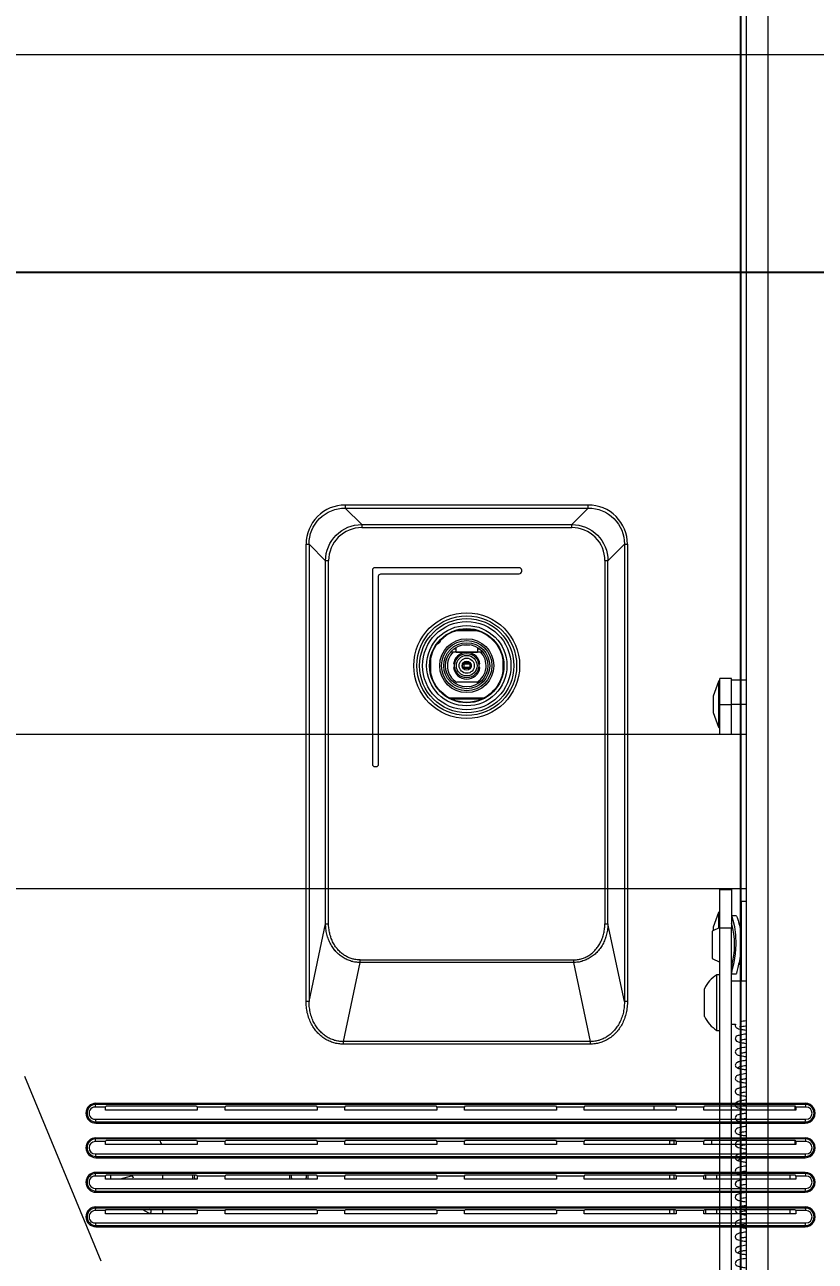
# Model space of a CAD drawing. Header units: millimetres. Extents: x -71336 to -35435, y -26189 to 22712.
# Drawn here: x -69104.1 to -68973.7, y -17476.9 to -17272.8 of the extents above; entities that cross this region are included whole.
import ezdxf

# ---------------------------------------------------------------- set-up
doc = ezdxf.new("R2010")
doc.units = ezdxf.units.MM
doc.layers.add('SC - Dimensions', color=1, linetype='Continuous')
doc.layers.add('SC - Equipment', color=7, linetype='Continuous', lineweight=13)
doc.layers.add('SC - Xlines', color=252, linetype='Continuous', plot=False)
doc.styles.get("Standard").update_dxf_attribs({"font": 'arial.ttf', "height": 35})
doc.dimstyles.new('MJC', dxfattribs={"dimscale": 25, "dimtxt": 35, "dimasz": 1, "dimexe": 0.25, "dimexo": 0.25, "dimgap": 0.25, "dimtad": 1, "dimdec": 0, "dimzin": 0, "dimdsep": 46, "dimtxsty": 'Standard', "dimcen": 0.09, "dimclrd": 1, "dimclre": 1, "dimclrt": 7, "dimadec": 0, "dimazin": 0, "dimtfac": 1, "dimtdec": 0, "dimtofl": 0, "dimtmove": 0, "dimatfit": 3, "dimfxl": 1, "dimtolj": 1, "dimtzin": 0, "dimarcsym": 0})

# ---------------------------------------------------------------- blocks, each defined once
blk = doc.blocks.new('SONY FW-49XE8001 - BACK')
at = {"layer": 'SC - Equipment', "color": 251, "true_color": 0x636466, "transparency": 33554495}
for points in [[(479.11, 98.19, -0.277173), (458.8, 137.87), (458.8, 298.25), (-459.11, 298.25)], [(-170.21, 194.39), (-170.21, 194.57, -0.413896), (-170.01, 194.77), (-166.9, 194.77, -0.414648), (-166.71, 194.57), (-166.71, 194.39)], [(-228.08, 124.59), (-229.76, 124.59, 1.000016), (-229.76, 122.56), (-112.49, 122.56, 0.999969), (-112.49, 124.59), (-114.16, 124.59)], [(-228.08, 118.89), (-229.76, 118.89, 0.999984), (-229.76, 116.86), (-112.49, 116.86, 0.999915), (-112.49, 118.89), (-114.16, 118.89)], [(-228.08, 113.19), (-229.76, 113.19, 1.000027), (-229.76, 111.16), (-112.49, 111.16, 0.999958), (-112.49, 113.19), (-114.16, 113.19)], [(-223.51, 112.68, 0.761543), (-223.8, 113.18), (-225.65, 112.69)], [(-228.08, 107.49), (-229.76, 107.49, 1.000018), (-229.76, 105.46), (-112.49, 105.46, 0.999915), (-112.49, 107.49), (-114.16, 107.49)], [(-221.93, 107.7), (-220.94, 107.13, 0.999757), (-220.64, 107.64), (-220.73, 107.7)]]:
    blk.add_lwpolyline(points, format="xyb", dxfattribs=at)
for points in [[(-142.44, 217.48), (-142.44, 142), (-145.17, 154.83), (-145.17, 154.68), (-145.18, 154.45), (-145.2, 154.23), (-145.22, 154), (-145.25, 153.78), (-145.29, 153.56), (-145.33, 153.34), (-145.38, 153.12), (-145.43, 152.91), (-145.49, 152.7), (-145.56, 152.49), (-145.58, 152.43), (-145.66, 152.22), (-145.74, 152.02), (-145.83, 151.83), (-145.92, 151.64), (-146.02, 151.45), (-146.12, 151.27), (-146.23, 151.09), (-146.35, 150.92), (-146.46, 150.75), (-146.59, 150.59), (-146.71, 150.43), (-146.73, 150.41), (-146.86, 150.26), (-147, 150.11), (-147.14, 149.97), (-147.29, 149.83), (-147.44, 149.7), (-147.59, 149.58), (-147.75, 149.46), (-147.91, 149.35), (-148.07, 149.25), (-148.24, 149.15), (-148.4, 149.05), (-148.57, 148.97), (-148.74, 148.89), (-148.92, 148.82), (-149.1, 148.75), (-149.28, 148.69), (-149.46, 148.63), (-149.65, 148.58), (-149.74, 148.56), (-149.93, 148.52), (-150.12, 148.49), (-150.31, 148.47), (-150.49, 148.45), (-150.68, 148.44), (-150.87, 148.43), (-186.04, 148.43), (-186.23, 148.44), (-186.42, 148.45), (-186.6, 148.47), (-186.79, 148.49), (-186.98, 148.52), (-187.17, 148.56), (-187.26, 148.58), (-187.45, 148.63), (-187.63, 148.69), (-187.81, 148.75), (-187.99, 148.82), (-188.17, 148.89), (-188.34, 148.97), (-188.51, 149.05), (-188.67, 149.15), (-188.84, 149.25), (-189, 149.35), (-189.16, 149.46), (-189.32, 149.58), (-189.47, 149.7), (-189.62, 149.83), (-189.77, 149.97), (-189.91, 150.11), (-190.05, 150.26), (-190.18, 150.41), (-190.2, 150.43), (-190.32, 150.59), (-190.45, 150.75), (-190.56, 150.92), (-190.68, 151.09), (-190.79, 151.27), (-190.89, 151.45), (-190.99, 151.64), (-191.08, 151.83), (-191.17, 152.02), (-191.25, 152.22), (-191.33, 152.43), (-191.35, 152.49), (-191.42, 152.7), (-191.48, 152.91), (-191.53, 153.12), (-191.58, 153.34), (-191.63, 153.56), (-191.66, 153.78), (-191.69, 154), (-191.71, 154.23), (-191.73, 154.45), (-191.74, 154.68), (-191.74, 154.83), (-191.24, 154.83), (-191.24, 214.75), (-191.74, 214.75), (-194.47, 217.48), (-194.47, 142), (-194.96, 142), (-194.96, 217.48), (-194.47, 217.48, -0.41702), (-188.51, 223.44), (-148.4, 223.44, -0.417012)], [(-145.17, 214.75), (-145.67, 214.75), (-145.67, 154.83), (-145.17, 154.83), (-145.17, 214.75), (-142.44, 217.48), (-141.95, 217.48), (-141.95, 142), (-142.44, 142), (-142.44, 141.9), (-142.45, 141.67), (-142.46, 141.43), (-142.48, 141.19), (-142.5, 140.96), (-142.54, 140.73), (-142.58, 140.5), (-142.62, 140.27), (-142.67, 140.05), (-142.73, 139.83), (-142.8, 139.61), (-142.82, 139.56), (-142.89, 139.35), (-142.97, 139.14), (-143.05, 138.93), (-143.14, 138.73), (-143.23, 138.54), (-143.33, 138.35), (-143.44, 138.16), (-143.55, 137.99), (-143.67, 137.81), (-143.79, 137.64), (-143.91, 137.48), (-143.95, 137.42), (-144.09, 137.27), (-144.22, 137.12), (-144.36, 136.97), (-144.5, 136.83), (-144.65, 136.7), (-144.8, 136.57), (-144.96, 136.45), (-145.11, 136.33), (-145.27, 136.22), (-145.43, 136.12), (-145.59, 136.03), (-145.76, 135.94), (-145.93, 135.86), (-146.1, 135.78), (-146.28, 135.72), (-146.46, 135.65), (-146.64, 135.59), (-146.79, 135.55), (-146.98, 135.51), (-147.17, 135.47), (-147.35, 135.44), (-147.54, 135.41), (-147.73, 135.4), (-147.91, 135.39), (-148.1, 135.39), (-188.81, 135.39), (-189, 135.39), (-189.18, 135.4), (-189.37, 135.41), (-189.56, 135.44), (-189.74, 135.47), (-189.93, 135.51), (-190.12, 135.55), (-190.27, 135.59), (-190.45, 135.65), (-190.63, 135.71), (-190.81, 135.78), (-190.98, 135.86), (-191.15, 135.94), (-191.32, 136.03), (-191.48, 136.12), (-191.64, 136.22), (-191.8, 136.33), (-191.95, 136.45), (-192.11, 136.57), (-192.26, 136.7), (-192.41, 136.83), (-192.55, 136.97), (-192.69, 137.12), (-192.82, 137.27), (-192.96, 137.42), (-193, 137.48), (-193.12, 137.64), (-193.24, 137.81), (-193.36, 137.99), (-193.47, 138.16), (-193.58, 138.35), (-193.68, 138.54), (-193.77, 138.73), (-193.86, 138.93), (-193.94, 139.14), (-194.02, 139.35), (-194.09, 139.56), (-194.11, 139.61), (-194.18, 139.83), (-194.24, 140.05), (-194.29, 140.27), (-194.33, 140.5), (-194.37, 140.73), (-194.41, 140.96), (-194.43, 141.19), (-194.45, 141.43), (-194.46, 141.67), (-194.47, 141.9), (-194.47, 142), (-191.74, 154.83), (-191.74, 214.75, -0.414961), (-185.78, 220.71), (-151.13, 220.71, -0.414982)], [(-183.01, 181.18), (-183.01, 212.18, -0.414152), (-182.61, 212.58), (-159.79, 212.58, 0.414318), (-159.39, 212.98), (-159.39, 213.18, 0.414318), (-159.79, 213.58), (-183.61, 213.58, 0.414208), (-184.01, 213.18), (-184.01, 181.18, 0.414199), (-183.61, 180.78), (-183.41, 180.78, 0.414309)], [(-112.61, 125.02), (-229.64, 125.02, 0.999457), (-229.64, 122.13), (-112.61, 122.13, 0.999582)], [(-112.61, 119.32), (-229.64, 119.32, 0.999457), (-229.64, 116.43), (-112.61, 116.43, 0.999582)], [(-112.61, 113.62), (-229.64, 113.62, 0.99948), (-229.64, 110.73), (-112.61, 110.73, 0.999605)], [(-112.61, 107.92), (-229.64, 107.92, 0.999457), (-229.64, 105.03), (-112.61, 105.03, 0.999582)]]:
    blk.add_lwpolyline(points, format="xyb", close=True, dxfattribs=at)
for points in [[(-148.4, 223.44), (-148.4, 223.93), (-188.51, 223.93), (-188.51, 223.44), (-185.78, 220.71), (-185.78, 220.21), (-151.13, 220.21), (-151.13, 220.71)], [(-213.06, 124.8), (-212.91, 124.59), (-212.91, 124.09), (-228.08, 124.09), (-228.08, 124.59), (-227.93, 124.8)], [(-193.31, 124.8), (-193.16, 124.59), (-193.16, 124.09), (-208.33, 124.09), (-208.33, 124.59), (-208.18, 124.8)], [(-173.56, 124.8), (-173.41, 124.59), (-173.41, 124.09), (-188.58, 124.09), (-188.58, 124.59), (-188.43, 124.8)], [(-153.81, 124.8), (-153.66, 124.59), (-153.66, 124.09), (-168.83, 124.09), (-168.83, 124.59), (-168.68, 124.8)], [(-134.06, 124.8), (-133.91, 124.59), (-133.91, 124.09), (-149.08, 124.09), (-149.08, 124.59), (-148.93, 124.8)], [(-114.31, 124.8), (-114.16, 124.59), (-114.16, 124.09), (-129.33, 124.09), (-129.33, 124.59), (-129.18, 124.8)], [(-213.06, 119.1), (-212.91, 118.89), (-212.91, 118.39), (-228.08, 118.39), (-228.08, 118.89), (-227.93, 119.1)], [(-193.31, 119.1), (-193.16, 118.89), (-193.16, 118.39), (-208.33, 118.39), (-208.33, 118.89), (-208.18, 119.1)], [(-173.56, 119.1), (-173.41, 118.89), (-173.41, 118.39), (-188.58, 118.39), (-188.58, 118.89), (-188.43, 119.1)], [(-153.81, 119.1), (-153.66, 118.89), (-153.66, 118.39), (-168.83, 118.39), (-168.83, 118.89), (-168.68, 119.1)], [(-134.06, 119.1), (-133.91, 118.89), (-133.91, 118.39), (-149.08, 118.39), (-149.08, 118.89), (-148.93, 119.1)], [(-114.31, 119.1), (-114.16, 118.89), (-114.16, 118.39), (-129.33, 118.39), (-129.33, 118.89), (-129.18, 119.1)], [(-213.06, 113.4), (-212.91, 113.19), (-212.91, 112.69), (-228.08, 112.69), (-228.08, 113.19), (-227.93, 113.4)], [(-193.31, 113.4), (-193.16, 113.19), (-193.16, 112.69), (-208.33, 112.69), (-208.33, 113.19), (-208.18, 113.4)], [(-173.56, 113.4), (-173.41, 113.19), (-173.41, 112.69), (-188.58, 112.69), (-188.58, 113.19), (-188.43, 113.4)], [(-153.81, 113.4), (-153.66, 113.19), (-153.66, 112.69), (-168.83, 112.69), (-168.83, 113.19), (-168.68, 113.4)], [(-134.06, 113.4), (-133.91, 113.19), (-133.91, 112.69), (-149.08, 112.69), (-149.08, 113.19), (-148.93, 113.4)], [(-114.31, 113.4), (-114.16, 113.19), (-114.16, 112.69), (-129.33, 112.69), (-129.33, 113.19), (-129.18, 113.4)], [(-213.06, 107.7), (-212.91, 107.49), (-212.91, 106.99), (-228.08, 106.99), (-228.08, 107.49), (-227.93, 107.7)], [(-193.31, 107.7), (-193.16, 107.49), (-193.16, 106.99), (-208.33, 106.99), (-208.33, 107.49), (-208.18, 107.7)], [(-173.56, 107.7), (-173.41, 107.49), (-173.41, 106.99), (-188.58, 106.99), (-188.58, 107.49), (-188.43, 107.7)], [(-153.81, 107.7), (-153.66, 107.49), (-153.66, 106.99), (-168.83, 106.99), (-168.83, 107.49), (-168.68, 107.7)], [(-134.06, 107.7), (-133.91, 107.49), (-133.91, 106.99), (-149.08, 106.99), (-149.08, 107.49), (-148.93, 107.7)], [(-114.31, 107.7), (-114.16, 107.49), (-114.16, 106.99), (-129.33, 106.99), (-129.33, 107.49), (-129.18, 107.7)]]:
    blk.add_lwpolyline(points, close=True, dxfattribs=at)
for points in [[(-170.08, 203.22), (-166.83, 203.22)], [(-167.95, 203.42), (-168.96, 203.42)], [(-170.26, 200.12), (-170.67, 200.12)], [(-170.26, 200.36), (-170.26, 199.93), (-170.23, 199.71), (-166.68, 199.71), (-166.65, 199.93), (-166.65, 200.36)], [(-167.93, 200.83), (-168.98, 200.83)], [(-166.24, 200.12), (-166.65, 200.12)], [(-174.41, 196.41), (-174.41, 198.44)], [(-174.38, 196.21), (-174.38, 198.63)], [(-171.11, 199.72), (-170.23, 199.72)], [(-171.11, 199.7), (-170.23, 199.7)], [(-166.68, 199.71), (-166.68, 199.7), (-166.68, 199.69), (-166.68, 199.67), (-166.69, 199.66), (-166.69, 199.65), (-166.69, 199.63), (-166.69, 199.62), (-166.69, 199.61), (-166.69, 199.61), (-166.69, 199.59), (-166.7, 199.59), (-166.7, 199.58), (-166.7, 199.58), (-166.71, 199.58), (-170.2, 199.58), (-170.21, 199.58), (-170.21, 199.58), (-170.21, 199.59), (-170.22, 199.59), (-170.22, 199.61), (-170.22, 199.61), (-170.22, 199.63), (-170.22, 199.64), (-170.22, 199.66), (-170.23, 199.67), (-170.23, 199.68), (-170.23, 199.7), (-170.23, 199.71), (-170.23, 199.71)], [(-166.68, 199.72), (-165.8, 199.72)], [(-166.68, 199.7), (-165.8, 199.7)], [(-162.53, 198.63), (-162.53, 196.21)], [(-162.51, 198.44), (-162.51, 196.41)], [(-170.43, 197.72), (-170.63, 197.72)], [(-170.43, 197.12), (-170.63, 197.12)], [(-170.51, 197.72), (-170.51, 197.12)], [(-170.51, 197.67), (-170.43, 197.67)], [(-170.51, 197.17), (-170.43, 197.17)], [(-169.17, 197.67), (-168.96, 197.67)], [(-169.17, 197.21), (-169.17, 197.63)], [(-169.17, 197.17), (-168.96, 197.17)], [(-169.14, 197.72), (-168.86, 197.72)], [(-169.14, 197.12), (-168.86, 197.12), (-168.86, 197.02), (-168.05, 197.02), (-168.05, 197.12), (-167.77, 197.12)], [(-167.74, 197.67), (-168.95, 197.67), (-168.95, 197.17)], [(-168.92, 197.17), (-167.99, 197.17)], [(-168.05, 197.7), (-168.05, 197.91), (-168.86, 197.91), (-168.86, 197.67)], [(-168.05, 197.81), (-168.86, 197.81)], [(-168.05, 197.73), (-168.86, 197.73)], [(-167.77, 197.72), (-168.05, 197.72)], [(-167.96, 197.67), (-167.96, 197.17), (-167.74, 197.17)], [(-167.74, 197.63), (-167.74, 197.21)], [(-166.48, 197.72), (-166.28, 197.72)], [(-166.48, 197.67), (-166.4, 197.67)], [(-166.48, 197.17), (-166.4, 197.17)], [(-166.28, 197.12), (-166.48, 197.12)], [(-166.4, 197.12), (-166.4, 197.72)], [(-171.31, 192.12), (-165.6, 192.12)], [(-165.97, 191.92), (-170.94, 191.92)], [(-186.04, 148.87), (-186.21, 148.87), (-186.38, 148.88), (-186.55, 148.9), (-186.73, 148.92), (-186.9, 148.95), (-187.07, 148.98), (-187.18, 149.01), (-187.35, 149.05), (-187.52, 149.1), (-187.69, 149.16), (-187.85, 149.22), (-188.01, 149.29), (-188.16, 149.37), (-188.32, 149.45), (-188.47, 149.53), (-188.62, 149.62), (-188.76, 149.72), (-188.91, 149.82), (-189.05, 149.93), (-189.19, 150.05), (-189.33, 150.17), (-189.46, 150.3), (-189.59, 150.43), (-189.71, 150.56), (-189.83, 150.71), (-189.86, 150.74), (-189.98, 150.89), (-190.09, 151.04), (-190.2, 151.2), (-190.3, 151.36), (-190.4, 151.52), (-190.49, 151.69), (-190.58, 151.87), (-190.66, 152.05), (-190.74, 152.23), (-190.81, 152.42), (-190.88, 152.61), (-190.9, 152.67), (-190.96, 152.86), (-191.02, 153.06), (-191.07, 153.26), (-191.11, 153.46), (-191.15, 153.66), (-191.18, 153.87), (-191.2, 154.08), (-191.22, 154.29), (-191.24, 154.5), (-191.24, 154.72), (-191.24, 154.83)], [(-141.95, 142), (-141.95, 141.87), (-141.95, 141.61), (-141.97, 141.36), (-141.99, 141.11), (-142.02, 140.87), (-142.06, 140.62), (-142.1, 140.38), (-142.15, 140.14), (-142.21, 139.9), (-142.28, 139.67), (-142.35, 139.44), (-142.37, 139.37), (-142.45, 139.15), (-142.54, 138.93), (-142.63, 138.71), (-142.73, 138.5), (-142.84, 138.29), (-142.95, 138.09), (-143.06, 137.9), (-143.18, 137.7), (-143.31, 137.52), (-143.44, 137.34), (-143.58, 137.17), (-143.61, 137.13), (-143.75, 136.96), (-143.9, 136.8), (-144.05, 136.64), (-144.21, 136.49), (-144.37, 136.35), (-144.54, 136.21), (-144.7, 136.08), (-144.88, 135.96), (-145.05, 135.85), (-145.23, 135.74), (-145.4, 135.64), (-145.59, 135.54), (-145.77, 135.46), (-145.96, 135.38), (-146.15, 135.3), (-146.35, 135.23), (-146.54, 135.17), (-146.74, 135.12), (-146.88, 135.09), (-147.08, 135.05), (-147.28, 135.01), (-147.49, 134.99), (-147.69, 134.97), (-147.89, 134.96), (-148.1, 134.95), (-188.81, 134.95), (-188.81, 135.39), (-186.04, 148.43), (-186.04, 148.87), (-150.87, 148.87), (-150.7, 148.87), (-150.53, 148.88), (-150.36, 148.9), (-150.18, 148.92), (-150.01, 148.95), (-149.84, 148.98), (-149.73, 149.01), (-149.56, 149.05), (-149.39, 149.1), (-149.22, 149.16), (-149.06, 149.22), (-148.9, 149.29), (-148.75, 149.37), (-148.59, 149.45), (-148.44, 149.53), (-148.29, 149.62), (-148.15, 149.72), (-148, 149.82), (-147.86, 149.93), (-147.72, 150.05), (-147.58, 150.17), (-147.45, 150.3), (-147.32, 150.43), (-147.2, 150.56), (-147.08, 150.71), (-147.05, 150.74), (-146.93, 150.89), (-146.82, 151.04), (-146.71, 151.2), (-146.61, 151.36), (-146.51, 151.52), (-146.42, 151.69), (-146.33, 151.87), (-146.25, 152.05), (-146.17, 152.23), (-146.1, 152.42), (-146.03, 152.61), (-146.01, 152.67), (-145.95, 152.86), (-145.89, 153.06), (-145.84, 153.26), (-145.8, 153.46), (-145.76, 153.66), (-145.73, 153.87), (-145.71, 154.08), (-145.69, 154.29), (-145.67, 154.5), (-145.67, 154.72), (-145.67, 154.83)], [(-150.87, 148.87), (-150.87, 148.43), (-148.1, 135.39), (-148.1, 134.95)], [(-188.81, 134.95), (-189.02, 134.96), (-189.22, 134.97), (-189.42, 134.99), (-189.63, 135.01), (-189.83, 135.05), (-190.03, 135.09), (-190.17, 135.12), (-190.37, 135.17), (-190.56, 135.23), (-190.76, 135.3), (-190.95, 135.38), (-191.14, 135.46), (-191.32, 135.54), (-191.51, 135.64), (-191.68, 135.74), (-191.86, 135.85), (-192.03, 135.96), (-192.21, 136.08), (-192.37, 136.21), (-192.54, 136.35), (-192.7, 136.49), (-192.86, 136.64), (-193.01, 136.8), (-193.16, 136.96), (-193.3, 137.13), (-193.33, 137.17), (-193.47, 137.34), (-193.6, 137.52), (-193.73, 137.7), (-193.85, 137.9), (-193.96, 138.09), (-194.07, 138.29), (-194.18, 138.5), (-194.28, 138.71), (-194.37, 138.93), (-194.46, 139.15), (-194.54, 139.37), (-194.56, 139.44), (-194.63, 139.67), (-194.7, 139.9), (-194.76, 140.14), (-194.81, 140.38), (-194.85, 140.62), (-194.89, 140.87), (-194.92, 141.11), (-194.94, 141.36), (-194.96, 141.61), (-194.96, 141.87), (-194.96, 142)], [(-229.76, 124.59), (-229.64, 125.02), (-229.64, 125.22), (-112.61, 125.22), (-112.61, 125.02), (-112.49, 124.59)], [(-208.33, 124.59), (-212.91, 124.59)], [(-188.58, 124.59), (-193.16, 124.59)], [(-168.83, 124.59), (-173.41, 124.59)], [(-149.08, 124.59), (-153.66, 124.59)], [(-137.56, 124.09), (-137.56, 124.8)], [(-129.33, 124.59), (-133.91, 124.59)], [(-114.33, 124.8), (-114.33, 124.09)], [(-229.76, 122.56), (-229.64, 122.13), (-229.64, 121.93), (-112.61, 121.93), (-112.61, 122.13), (-112.49, 122.56)], [(-229.76, 118.89), (-229.64, 119.32), (-229.64, 119.52), (-112.61, 119.52), (-112.61, 119.32), (-112.49, 118.89)], [(-208.33, 118.89), (-212.91, 118.89)], [(-188.58, 118.89), (-193.16, 118.89)], [(-168.83, 118.89), (-173.41, 118.89)], [(-149.08, 118.89), (-153.66, 118.89)], [(-134.97, 118.39), (-134.97, 119.08), (-134.06, 119.08)], [(-134.26, 118.39), (-134.26, 119.08)], [(-129.33, 118.89), (-133.91, 118.89)], [(-128.02, 118.39), (-128.02, 119.08), (-129.18, 119.08)], [(-114.33, 119.1), (-114.33, 118.39)], [(-229.76, 116.86), (-229.64, 116.43), (-229.64, 116.23), (-112.61, 116.23), (-112.61, 116.43), (-112.49, 116.86)], [(-229.76, 113.19), (-229.64, 113.62), (-229.64, 113.82), (-112.61, 113.82), (-112.61, 113.62), (-112.49, 113.19)], [(-218.66, 113.4), (-218.66, 112.69)], [(-208.33, 113.19), (-212.91, 113.19)], [(-188.58, 113.19), (-193.16, 113.19)], [(-168.83, 113.19), (-173.41, 113.19)], [(-149.08, 113.19), (-153.66, 113.19)], [(-134.97, 112.69), (-134.97, 113.4)], [(-134.26, 112.69), (-134.26, 113.4)], [(-129.33, 113.19), (-133.91, 113.19)], [(-128.99, 112.69), (-128.99, 113.4)], [(-127.22, 112.69), (-127.22, 113.4)], [(-115.13, 113.4), (-115.13, 112.69)], [(-229.76, 111.16), (-229.64, 110.73), (-229.64, 110.53), (-112.61, 110.53), (-112.61, 110.73), (-112.49, 111.16)], [(-229.76, 107.49), (-229.64, 107.92), (-229.64, 108.12), (-112.61, 108.12), (-112.61, 107.92), (-112.49, 107.49)], [(-218.66, 107.7), (-218.66, 106.99)], [(-208.33, 107.49), (-212.91, 107.49)], [(-188.58, 107.49), (-193.16, 107.49)], [(-168.83, 107.49), (-173.41, 107.49)], [(-149.08, 107.49), (-153.66, 107.49)], [(-134.97, 106.99), (-134.97, 107.7)], [(-134.26, 106.99), (-134.26, 107.7)], [(-129.33, 107.49), (-133.91, 107.49)], [(-128.99, 106.99), (-128.99, 107.7)], [(-127.22, 106.99), (-127.22, 107.7)], [(-115.13, 107.7), (-115.13, 106.99)], [(-229.76, 105.46), (-229.64, 105.03), (-229.64, 104.83), (-112.61, 104.83), (-112.61, 105.03), (-112.49, 105.46)]]:
    blk.add_lwpolyline(points, dxfattribs=at)
for radius in [8.73, 8.23, 7.78, 7.29, 6.63, 6.13, 6.05, 4.45, 4.15, 3.8, 3.5, 2, 1.7, 1.25, 0.75]:
    blk.add_circle((-168.46, 197.42), radius, dxfattribs=at)
for centre, radius, start, end in [((-188.53, 217.5), 6.43, 89.8276, 180.1742), ((-148.38, 217.5), 6.43, 359.824, 90.1741), ((-185.8, 214.77), 5.44, 89.8269, 180.1731), ((-151.11, 214.77), 5.44, 359.8262, 90.1736), ((-173.7, 201.92), 1, 294.3568, 347.3091), ((-174.51, 197.77), 0.422, 71.736, 75.5777), ((-168.45, 197.42), 3.2, 134.6925, 237.9837), ((-168.46, 197.42), 2.2, 96.6309, 172.1646), ((-170.35, 199.82), 0.0995, 269.9131, 359.9671), ((-168.46, 197.42), 2.2, 7.841, 83.3704), ((-168.46, 197.42), 3.2, 302.0079, 45.3114), ((-166.56, 199.82), 0.0999, 180.0188, 270.0796), ((-162.37, 197.67), 0.525, 104.7995, 107.8867), ((-174.49, 197.02), 0.356, 284.3019, 288.864), ((-168.46, 197.42), 2.2, 187.8369, 352.1591), ((-162.4, 197.09), 0.427, 251.518, 255.3161), ((-229.64, 123.57), 1.64, 90.0061, 269.9973), ((-112.61, 123.57), 1.64, 269.9975, 89.9991), ((-229.64, 117.87), 1.64, 90.0061, 269.998), ((-221.65, 117.59), 2.99, 15.5814, 30.4775), ((-112.61, 117.87), 1.64, 269.9968, 89.9991), ((-229.64, 112.17), 1.64, 90.0016, 269.9932), ((-231.16, 113.08), 4.01, 353.9859, 4.7321), ((-212.15, 113.08), 1.55, 168.3031, 194.7513), ((-212.15, 113.08), 1.25, 165.4061, 198.3815), ((-196.16, 113.08), 1.55, 168.2527, 194.8018), ((-196.16, 113.08), 1.25, 165.3581, 198.4296), ((-196.16, 113.08), 1.25, 341.6199, 14.5953), ((-196.16, 113.08), 1.55, 345.2494, 11.6933), ((-112.61, 112.17), 1.64, 270.0016, 90.0036), ((-229.64, 106.47), 1.64, 90.002, 269.9939), ((-112.61, 106.47), 1.64, 270.0009, 90.0032)]:
    blk.add_arc(centre, radius, start, end, dxfattribs=at)
for points in [[(-134.97, 119.08), (-134.97, 119.09), (-134.97, 119.09), (-134.97, 119.1)], [(-134.26, 119.08), (-134.26, 119.09), (-134.26, 119.09), (-134.26, 119.1)], [(-128.02, 119.08), (-128.02, 119.09), (-128.02, 119.09), (-128.02, 119.1)]]:
    blk.add_open_spline(points, degree=3, dxfattribs=at)
blk = doc.blocks.new('CHIEF MSM1U - FRONT')
at = {"layer": 'SC - Equipment', "color": 146, "true_color": 0x105689}
for p, q in [((-122.23, 311.15), (-122.23, -107.95)), ((-118.63, 311.15), (-118.63, -107.95)), ((-126.75, 34.11), (-127.63, 31.69)), ((-126.54, 34.32), (-126.75, 34.11)), ((-126.75, 34.11), (-126.75, 26.61)), ((-124.64, 34.61), (-126.54, 34.61)), ((-126.54, 30.36), (-126.54, 34.61)), ((-124.64, 30.36), (-124.64, 34.61)), ((-122.23, 34.33), (-124.64, 34.33)), ((-127.63, 31.69), (-127.63, 29.03)), ((-127.63, 29.03), (-126.75, 26.61)), ((-126.54, 30.36), (-124.64, 30.36)), ((-126.54, 25.4), (-126.54, 30.36)), ((-124.64, 25.4), (-124.64, 30.36)), ((-122.23, 30.36), (-124.64, 30.36)), ((-126.75, 26.61), (-126.54, 26.4)), ((-122.23, 25.4), (-260.21, 25.4)), ((-260.21, 0), (-122.23, 0)), ((-126.54, -0.2), (-126.54, 0)), ((-124.64, -0.2), (-124.64, 0)), ((-126.54, -0.2), (-124.64, -0.2)), ((-126.54, -6.55), (-126.54, -0.2)), ((-124.64, -0.2), (-124.64, -6.55)), ((-126.75, -3.99), (-127.63, -6.41)), ((-126.54, -3.78), (-126.75, -3.99)), ((-126.75, -3.99), (-126.75, -6.56)), ((-122.23, -2.18), (-123.02, -2.18)), ((-123.02, -2.18), (-123.02, -15.3)), ((-123.81, -4.56), (-124.61, -4.56)), ((-124.61, -4.58), (-124.61, -5.78)), ((-126.54, -6.45), (-127.82, -7.08)), ((-127.82, -7.08), (-127.82, -9.27)), ((-127.63, -6.41), (-127.63, -6.99)), ((-126.54, -136.33), (-126.54, -6.55)), ((-124.64, -6.55), (-126.54, -6.55)), ((-124.5, -6.15), (-124.64, -6.15)), ((-124.64, -136.33), (-124.64, -6.55)), ((-127.82, -9.27), (-127.82, -11.57)), ((-127.82, -11.57), (-126.54, -12.2)), ((-126.54, -14.27), (-127.04, -14.27)), ((-127.04, -18.85), (-127.04, -14.27)), ((-124.64, -12.5), (-124.55, -12.5)), ((-124.61, -12.82), (-124.61, -14.07)), ((-124.61, -14.09), (-123.79, -14.09)), ((-123.45, -12.5), (-123.02, -12.5)), ((-122.23, -15.3), (-124.64, -15.3)), ((-129.1, -18.85), (-129.1, -16.56)), ((-129.1, -21.14), (-129.1, -18.85)), ((-127.04, -23.44), (-127.04, -18.85)), ((-124.64, -22.41), (-123.94, -22.41)), ((-127.04, -23.44), (-126.54, -23.44)), ((-228.59, -61.54), (-241.22, -31.05))]:
    blk.add_line(p, q, dxfattribs=at)
at = {"layer": 'SC - Equipment', "color": 146, "true_color": 0x105689, "flags": 128}
blk.add_lwpolyline([(-124.59, -14.01), (-124.58, -13.92), (-124.44, -13.29), (-124.2, -12.24), (-123.97, -10.81), (-123.86, -9.21), (-123.91, -7.69), (-124.09, -6.37), (-124.33, -5.32), (-124.54, -4.69), (-124.61, -4.58), (-124.61, -4.58)], dxfattribs=at)
at = {"layer": 'SC - Equipment', "color": 146, "true_color": 0x105689}
for centre, radius, start, end in [((-136.93, -9.32), 12.82, 344.1578, 16.0166), ((-124.24, -18.85), 5.37, 121.4363, 154.7474), ((-124.24, -18.85), 5.37, 205.2526, 238.5637)]:
    blk.add_arc(centre, radius, start, end, dxfattribs=at)
for points, knots in [([(-123.81, -4.57), (-123.81, -4.57), (-123.82, -4.48), (-123.69, -4.78), (-123.46, -5.47), (-123.19, -6.65), (-123.01, -8.14), (-123.02, -9.75), (-123.19, -11.26), (-123.46, -12.59), (-123.7, -13.57), (-123.83, -14.08), (-123.8, -14.04), (-123.79, -14.03)], [0, 0, 0, 0, 0.00183, 0.103683, 0.206877, 0.314682, 0.423813, 0.528236, 0.629373, 0.733619, 0.842544, 0.950651, 1, 1, 1, 1]), ([(-123.94, -22.41), (-123.96, -22.45), (-124, -22.54), (-124.01, -22.72), (-123.89, -22.97), (-123.64, -23.12), (-123.24, -23.23), (-122.76, -23.32), (-122.34, -23.38), (-122.23, -23.4)], [0, 0, 0, 0, 0.0565882, 0.1204014, 0.227233, 0.4037331, 0.6241775, 0.8923142, 1, 1, 1, 1]), ([(-122.23, -21.86), (-122.23, -21.86), (-122.58, -21.9), (-122.92, -21.95), (-123.14, -22.01), (-123.16, -22.02)], [0, 0, 0, 0, 0.025027, 0.893748, 1, 1, 1, 1]), ([(-122.23, -24.04), (-122.31, -24.05), (-122.58, -24.09), (-123.06, -24.17), (-123.51, -24.27), (-123.79, -24.39), (-123.94, -24.56), (-124, -24.72), (-124, -24.93), (-123.89, -25.15), (-123.61, -25.31), (-123.09, -25.45), (-122.53, -25.53), (-122.23, -25.58)], [0, 0, 0, 0, 0.042984, 0.13955, 0.297989, 0.407046, 0.448001, 0.48521, 0.520957, 0.565119, 0.683333, 0.832094, 1, 1, 1, 1]), ([(-123.28, -22.88), (-123.28, -22.88), (-123.28, -22.89), (-123.15, -22.84), (-122.84, -22.78), (-122.46, -22.71), (-122.26, -22.69), (-122.23, -22.68)], [0, 0, 0, 0, 0.025454, 0.210421, 0.66153, 0.936696, 1, 1, 1, 1]), ([(-122.23, -26.22), (-122.36, -26.24), (-122.93, -26.32), (-123.46, -26.42), (-123.85, -26.62), (-124.01, -26.86), (-124, -27.15), (-123.7, -27.51), (-123.24, -27.58), (-122.68, -27.7), (-122.31, -27.75), (-122.23, -27.76)], [0, 0, 0, 0, 0.069386, 0.297753, 0.413761, 0.478289, 0.547754, 0.616151, 0.81249, 0.956963, 1, 1, 1, 1]), ([(-123.27, -25.05), (-123.27, -25.06), (-123.28, -25.06), (-123.17, -25.03), (-122.94, -24.98), (-122.62, -24.92), (-122.34, -24.88), (-122.23, -24.86)], [0, 0, 0, 0, 0.07624, 0.273095, 0.514559, 0.800879, 1, 1, 1, 1]), ([(-122.23, -28.4), (-122.42, -28.42), (-122.93, -28.5), (-123.38, -28.6), (-123.65, -28.69), (-123.68, -28.75), (-123.69, -28.77)], [0, 0, 0, 0, 0.21892, 0.590538, 0.790703, 1, 1, 1, 1]), ([(-123.25, -27.22), (-123.25, -27.22), (-123.24, -27.23), (-123.16, -27.21), (-122.93, -27.16), (-122.61, -27.1), (-122.31, -27.05), (-122.23, -27.04)], [0, 0, 0, 0, 0.118099, 0.291563, 0.459316, 0.859079, 1, 1, 1, 1]), ([(-123.48, -28.66), (-123.55, -28.67), (-123.69, -28.7), (-123.88, -28.83), (-124, -29.04), (-124.01, -29.28), (-123.91, -29.47), (-123.72, -29.62), (-123.58, -29.65), (-123.48, -29.67)], [0, 0, 0, 0, 0.131179, 0.271474, 0.418491, 0.563395, 0.696206, 0.812387, 1, 1, 1, 1]), ([(-122.23, -30.58), (-122.39, -30.6), (-123.04, -30.7), (-123.49, -30.76), (-123.89, -31.02), (-124.02, -31.28), (-123.98, -31.53), (-123.75, -31.82), (-123.32, -31.93), (-122.75, -32.04), (-122.37, -32.09), (-122.23, -32.11)], [0, 0, 0, 0, 0.087267, 0.344191, 0.407244, 0.473678, 0.538489, 0.598199, 0.805832, 0.922722, 1, 1, 1, 1]), ([(-123.69, -29.56), (-123.68, -29.58), (-123.65, -29.63), (-123.42, -29.73), (-122.97, -29.83), (-122.45, -29.9), (-122.23, -29.94)], [0, 0, 0, 0, 0.197765, 0.387328, 0.74076, 1, 1, 1, 1]), ([(-123.49, -29.56), (-123.48, -29.53), (-123.46, -29.49), (-123.23, -29.4), (-122.84, -29.31), (-122.38, -29.24), (-122.23, -29.22)], [0, 0, 0, 0, 0.21133, 0.415463, 0.799918, 1, 1, 1, 1]), ([(-123.27, -31.59), (-123.27, -31.59), (-123.27, -31.6), (-123.21, -31.58), (-123.05, -31.54), (-122.75, -31.48), (-122.47, -31.43), (-122.27, -31.4), (-122.23, -31.4)], [0, 0, 0, 0, 0.034983, 0.21428, 0.423466, 0.663433, 0.934123, 1, 1, 1, 1]), ([(-122.23, -32.75), (-122.32, -32.77), (-122.71, -32.82), (-123.24, -32.92), (-123.69, -33.06), (-123.93, -33.23), (-124.01, -33.47), (-123.99, -33.66), (-123.85, -33.92), (-123.55, -34.05), (-123.08, -34.16), (-122.61, -34.24), (-122.33, -34.28), (-122.23, -34.3)], [0, 0, 0, 0, 0.047457, 0.20961, 0.344897, 0.451219, 0.490274, 0.523756, 0.559872, 0.70463, 0.854663, 0.945706, 1, 1, 1, 1]), ([(-123.27, -33.77), (-123.27, -33.77), (-123.26, -33.78), (-123.14, -33.74), (-122.85, -33.67), (-122.53, -33.62), (-122.24, -33.58), (-122.23, -33.58)], [0, 0, 0, 0, 0.12725, 0.314456, 0.5217, 0.978001, 1, 1, 1, 1]), ([(-122.23, -34.93), (-122.42, -34.96), (-122.88, -35.03), (-123.35, -35.13), (-123.69, -35.24), (-123.94, -35.41), (-124.02, -35.67), (-123.98, -35.86), (-123.86, -36.07), (-123.55, -36.23), (-123.19, -36.31), (-122.69, -36.41), (-122.35, -36.46), (-122.23, -36.47)], [0, 0, 0, 0, 0.10348, 0.241652, 0.354056, 0.448014, 0.508036, 0.542742, 0.575753, 0.680032, 0.822868, 0.935728, 1, 1, 1, 1]), ([(-123.27, -35.95), (-123.27, -35.95), (-123.27, -35.95), (-123.13, -35.91), (-122.81, -35.85), (-122.45, -35.79), (-122.26, -35.76), (-122.23, -35.75)], [0, 0, 0, 0, 0.100882, 0.279418, 0.697972, 0.940057, 1, 1, 1, 1]), ([(-122.23, -37.11), (-122.44, -37.15), (-123.12, -37.25), (-123.6, -37.34), (-123.94, -37.6), (-124.02, -37.9), (-123.91, -38.22), (-123.65, -38.36), (-123.25, -38.49), (-122.75, -38.58), (-122.34, -38.64), (-122.23, -38.65)], [0, 0, 0, 0, 0.113914, 0.362504, 0.454945, 0.504198, 0.555504, 0.66289, 0.790488, 0.941086, 1, 1, 1, 1]), ([(-123.27, -38.13), (-123.28, -38.13), (-123.28, -38.14), (-123.17, -38.1), (-122.95, -38.05), (-122.62, -37.99), (-122.32, -37.95), (-122.23, -37.93)], [0, 0, 0, 0, 0.062999, 0.227025, 0.480062, 0.827172, 1, 1, 1, 1]), ([(-122.23, -39.29), (-122.5, -39.33), (-122.97, -39.4), (-123.44, -39.51), (-123.78, -39.63), (-123.99, -39.9), (-124.02, -40.15), (-123.84, -40.49), (-123.44, -40.61), (-122.92, -40.73), (-122.44, -40.8), (-122.23, -40.83)], [0, 0, 0, 0, 0.150538, 0.266795, 0.382671, 0.451684, 0.518982, 0.576457, 0.745946, 0.881646, 1, 1, 1, 1]), ([(-123.28, -40.31), (-123.28, -40.31), (-123.29, -40.32), (-123.23, -40.3), (-123.08, -40.26), (-122.78, -40.2), (-122.49, -40.15), (-122.27, -40.12), (-122.23, -40.11)], [0, 0, 0, 0, 0.018035, 0.187075, 0.394803, 0.642504, 0.923427, 1, 1, 1, 1]), ([(-122.23, -41.47), (-122.53, -41.52), (-123.1, -41.6), (-123.55, -41.72), (-123.78, -41.82), (-123.92, -41.97), (-123.99, -42.11), (-124.01, -42.31), (-123.92, -42.55), (-123.68, -42.71), (-123.26, -42.84), (-122.74, -42.94), (-122.33, -43), (-122.23, -43.01)], [0, 0, 0, 0, 0.17111, 0.313067, 0.404777, 0.438165, 0.473191, 0.510337, 0.5514, 0.651248, 0.781889, 0.945839, 1, 1, 1, 1]), ([(-123.25, -42.47), (-123.25, -42.48), (-123.25, -42.49), (-123.05, -42.43), (-122.69, -42.36), (-122.35, -42.31), (-122.23, -42.29)], [0, 0, 0, 0, 0.098844, 0.424234, 0.790121, 1, 1, 1, 1]), ([(-123.48, -43.91), (-123.55, -43.92), (-123.69, -43.95), (-123.88, -44.08), (-124, -44.29), (-124.01, -44.53), (-123.91, -44.72), (-123.72, -44.87), (-123.57, -44.91), (-123.48, -44.93)], [0, 0, 0, 0, 0.130915, 0.271024, 0.41793, 0.562797, 0.695643, 0.811934, 1, 1, 1, 1]), ([(-122.23, -43.65), (-122.39, -43.67), (-122.78, -43.73), (-123.24, -43.82), (-123.61, -43.92), (-123.67, -43.99), (-123.69, -44.03)], [0, 0, 0, 0, 0.193415, 0.444976, 0.713795, 1, 1, 1, 1]), ([(-123.69, -44.81), (-123.68, -44.84), (-123.65, -44.89), (-123.41, -44.98), (-122.97, -45.08), (-122.45, -45.16), (-122.23, -45.19)], [0, 0, 0, 0, 0.198333, 0.388434, 0.74284, 1, 1, 1, 1]), ([(-123.49, -44.81), (-123.46, -44.77), (-123.38, -44.68), (-122.84, -44.56), (-122.32, -44.49), (-122.09, -44.45)], [0, 0, 0, 0, 0.366654, 0.709362, 1, 1, 1, 1]), ([(-122.23, -45.83), (-122.39, -45.85), (-123.04, -45.95), (-123.49, -46.01), (-123.89, -46.28), (-124.02, -46.53), (-123.98, -46.78), (-123.75, -47.08), (-123.32, -47.18), (-122.74, -47.3), (-122.37, -47.35), (-122.23, -47.37)], [0, 0, 0, 0, 0.088171, 0.344453, 0.407399, 0.473768, 0.538666, 0.598661, 0.807158, 0.924025, 1, 1, 1, 1]), ([(-123.27, -46.84), (-123.27, -46.84), (-123.28, -46.85), (-123.21, -46.83), (-123.05, -46.79), (-122.76, -46.73), (-122.47, -46.68), (-122.27, -46.66), (-122.23, -46.65)], [0, 0, 0, 0, 0.033301, 0.211789, 0.42035, 0.659893, 0.930377, 1, 1, 1, 1]), ([(-122.23, -48.01), (-122.32, -48.02), (-122.72, -48.08), (-123.24, -48.17), (-123.69, -48.31), (-123.93, -48.48), (-124.01, -48.72), (-123.99, -48.91), (-123.85, -49.17), (-123.55, -49.3), (-123.08, -49.41), (-122.6, -49.49), (-122.33, -49.53), (-122.23, -49.55)], [0, 0, 0, 0, 0.048741, 0.210696, 0.345531, 0.451331, 0.490295, 0.523765, 0.559855, 0.704611, 0.854968, 0.946258, 1, 1, 1, 1]), ([(-123.27, -49.02), (-123.27, -49.02), (-123.26, -49.03), (-123.14, -48.99), (-122.85, -48.93), (-122.54, -48.87), (-122.24, -48.83), (-122.23, -48.83)], [0, 0, 0, 0, 0.123833, 0.31152, 0.518846, 0.975208, 1, 1, 1, 1]), ([(-122.23, -50.19), (-122.42, -50.21), (-122.88, -50.28), (-123.35, -50.38), (-123.69, -50.49), (-123.94, -50.67), (-124.02, -50.92), (-123.98, -51.11), (-123.85, -51.33), (-123.55, -51.48), (-123.18, -51.57), (-122.69, -51.66), (-122.35, -51.71), (-122.23, -51.73)], [0, 0, 0, 0, 0.104232, 0.242069, 0.354238, 0.44817, 0.508533, 0.543508, 0.576759, 0.681431, 0.824216, 0.937052, 1, 1, 1, 1]), ([(-123.27, -51.2), (-123.27, -51.2), (-123.27, -51.21), (-123.13, -51.16), (-122.82, -51.1), (-122.45, -51.04), (-122.26, -51.01), (-122.23, -51.01)], [0, 0, 0, 0, 0.097992, 0.276334, 0.69447, 0.936346, 1, 1, 1, 1]), ([(-122.23, -52.37), (-122.44, -52.4), (-123.12, -52.5), (-123.6, -52.59), (-123.95, -52.86), (-124.02, -53.15), (-123.91, -53.48), (-123.65, -53.62), (-123.24, -53.74), (-122.75, -53.83), (-122.34, -53.89), (-122.23, -53.9)], [0, 0, 0, 0, 0.1145263, 0.3625906, 0.4551246, 0.5048396, 0.5566709, 0.6643003, 0.7918007, 0.942352, 1, 1, 1, 1]), ([(-122.23, -54.54), (-122.23, -54.54), (-122.52, -54.58), (-122.97, -54.66), (-123.44, -54.76), (-123.79, -54.89), (-124, -55.16), (-124.01, -55.41), (-123.83, -55.74), (-123.44, -55.87), (-122.91, -55.98), (-122.44, -56.05), (-122.23, -56.08)], [0, 0, 0, 0, 0.0011318, 0.1518289, 0.2681209, 0.384179, 0.4534616, 0.5207478, 0.5777607, 0.7465021, 0.8824722, 1, 1, 1, 1]), ([(-123.27, -53.38), (-123.28, -53.39), (-123.29, -53.4), (-123.17, -53.35), (-122.95, -53.31), (-122.62, -53.24), (-122.33, -53.2), (-122.23, -53.19)], [0, 0, 0, 0, 0.060859, 0.224554, 0.477119, 0.8236, 1, 1, 1, 1]), ([(-122.23, -56.72), (-122.53, -56.77), (-123.1, -56.85), (-123.56, -56.98), (-123.78, -57.08), (-123.92, -57.23), (-123.99, -57.36), (-124.01, -57.56), (-123.92, -57.8), (-123.68, -57.97), (-123.26, -58.1), (-122.73, -58.19), (-122.33, -58.25), (-122.23, -58.26)], [0, 0, 0, 0, 0.1710754, 0.3130626, 0.4055596, 0.4393586, 0.4743342, 0.5109768, 0.5516911, 0.6519873, 0.7830567, 0.9471586, 1, 1, 1, 1]), ([(-123.28, -55.56), (-123.28, -55.56), (-123.29, -55.58), (-123.23, -55.55), (-123.08, -55.51), (-122.78, -55.45), (-122.49, -55.4), (-122.27, -55.37), (-122.23, -55.37)], [0, 0, 0, 0, 0.018111, 0.187025, 0.394404, 0.641528, 0.921741, 1, 1, 1, 1]), ([(-123.48, -59.16), (-123.55, -59.18), (-123.69, -59.21), (-123.88, -59.34), (-124, -59.54), (-124.01, -59.78), (-123.9, -59.97), (-123.72, -60.12), (-123.57, -60.16), (-123.48, -60.18)], [0, 0, 0, 0, 0.130651, 0.270572, 0.417365, 0.562192, 0.695073, 0.811475, 1, 1, 1, 1]), ([(-122.23, -58.9), (-122.39, -58.93), (-122.78, -58.98), (-123.25, -59.07), (-123.62, -59.17), (-123.67, -59.24), (-123.69, -59.28)], [0, 0, 0, 0, 0.1958, 0.446611, 0.714634, 1, 1, 1, 1]), ([(-123.25, -57.73), (-123.25, -57.73), (-123.25, -57.74), (-123.05, -57.68), (-122.69, -57.61), (-122.35, -57.56), (-122.23, -57.55)], [0, 0, 0, 0, 0.095994, 0.420301, 0.786171, 1, 1, 1, 1]), ([(-122.23, -61.08), (-122.39, -61.11), (-123.04, -61.2), (-123.49, -61.27), (-123.89, -61.53), (-124.02, -61.79), (-123.98, -62.04), (-123.75, -62.33), (-123.31, -62.44), (-122.74, -62.55), (-122.37, -62.6), (-122.23, -62.62)], [0, 0, 0, 0, 0.089077, 0.344715, 0.407553, 0.473856, 0.538841, 0.59912, 0.808483, 0.925325, 1, 1, 1, 1]), ([(-123.69, -60.07), (-123.68, -60.09), (-123.65, -60.14), (-123.41, -60.23), (-122.97, -60.33), (-122.44, -60.41), (-122.23, -60.44)], [0, 0, 0, 0, 0.198903, 0.389545, 0.744929, 1, 1, 1, 1]), ([(-123.49, -60.07), (-123.46, -60.02), (-123.38, -59.94), (-122.88, -59.82), (-122.41, -59.75), (-122.23, -59.73)], [0, 0, 0, 0, 0.388814, 0.752309, 1, 1, 1, 1])]:
    blk.add_open_spline(points, degree=3, knots=knots, dxfattribs=at)
blk = doc.blocks.new('*D176')
at = {"layer": 'Defpoints', "color": 0, "ltscale": 5, "transparency": 16777216}
for p in [(-68861.02, -17313.75), (-69610.75, -18768.85), (-69610.75, -18768.85)]:
    blk.add_point(p, dxfattribs=at)
at = {"layer": 'SC - Dimensions', "color": 1, "lineweight": -2, "ltscale": 5, "transparency": 16777216}
for p, q in [((-68867.27, -17313.75), (-69617, -17313.75)), ((-69610.75, -17338.75), (-69610.75, -18743.85))]:
    blk.add_line(p, q, dxfattribs=at)
at = {"layer": 'SC - Dimensions', "color": 1, "ltscale": 5, "transparency": 16777216}
for points in [[(-69614.92, -17338.75), (-69606.58, -17338.75), (-69610.75, -17313.75)], [(-69614.92, -18743.85), (-69606.58, -18743.85), (-69610.75, -18768.85)]]:
    blk.add_solid(points, dxfattribs=at)
at = {"layer": 'SC - Dimensions', "color": 7, "ltscale": 5, "transparency": 16777216, "insert": (-69634.87, -18169.28), "char_height": 35, "attachment_point": 5, "rotation": 90}
blk.add_mtext('\\A1;1455', dxfattribs=at)

msp = doc.modelspace()

# ---------------------------------------------------------------- linework, layer by layer
at = {"layer": 'SC - Xlines', "ltscale": 5}
msp.add_line((-68986.022, -15688.854), (-68986.022, -18769.268), dxfattribs=at)

# ---------------------------------------------------------------- block references
at = {"layer": 'SC - Equipment'}
for name, p in [('SONY FW-49XE8001 - BACK', (-68862.744, -17576.031)), ('CHIEF MSM1U - FRONT', (-68862.899, -17415.356))]:
    msp.add_blockref(name, p, dxfattribs=at)

# ---------------------------------------------------------------- dimensions: what is measured, and where the dimension line sits
at = {"layer": 'SC - Dimensions', "ltscale": 5}
dim = msp.add_linear_dim(base=(-69610.749, -18768.854), p1=(-68861.022, -17313.755), p2=(-69610.749, -18768.854), angle=90, dimstyle='MJC', dxfattribs=at)
dim.commit()
dim.dimension.update_dxf_attribs({"geometry": '*D176', "text_midpoint": (-69610.749, -18169.279), "dimtype": 160})

doc.saveas('drawing.dxf')
